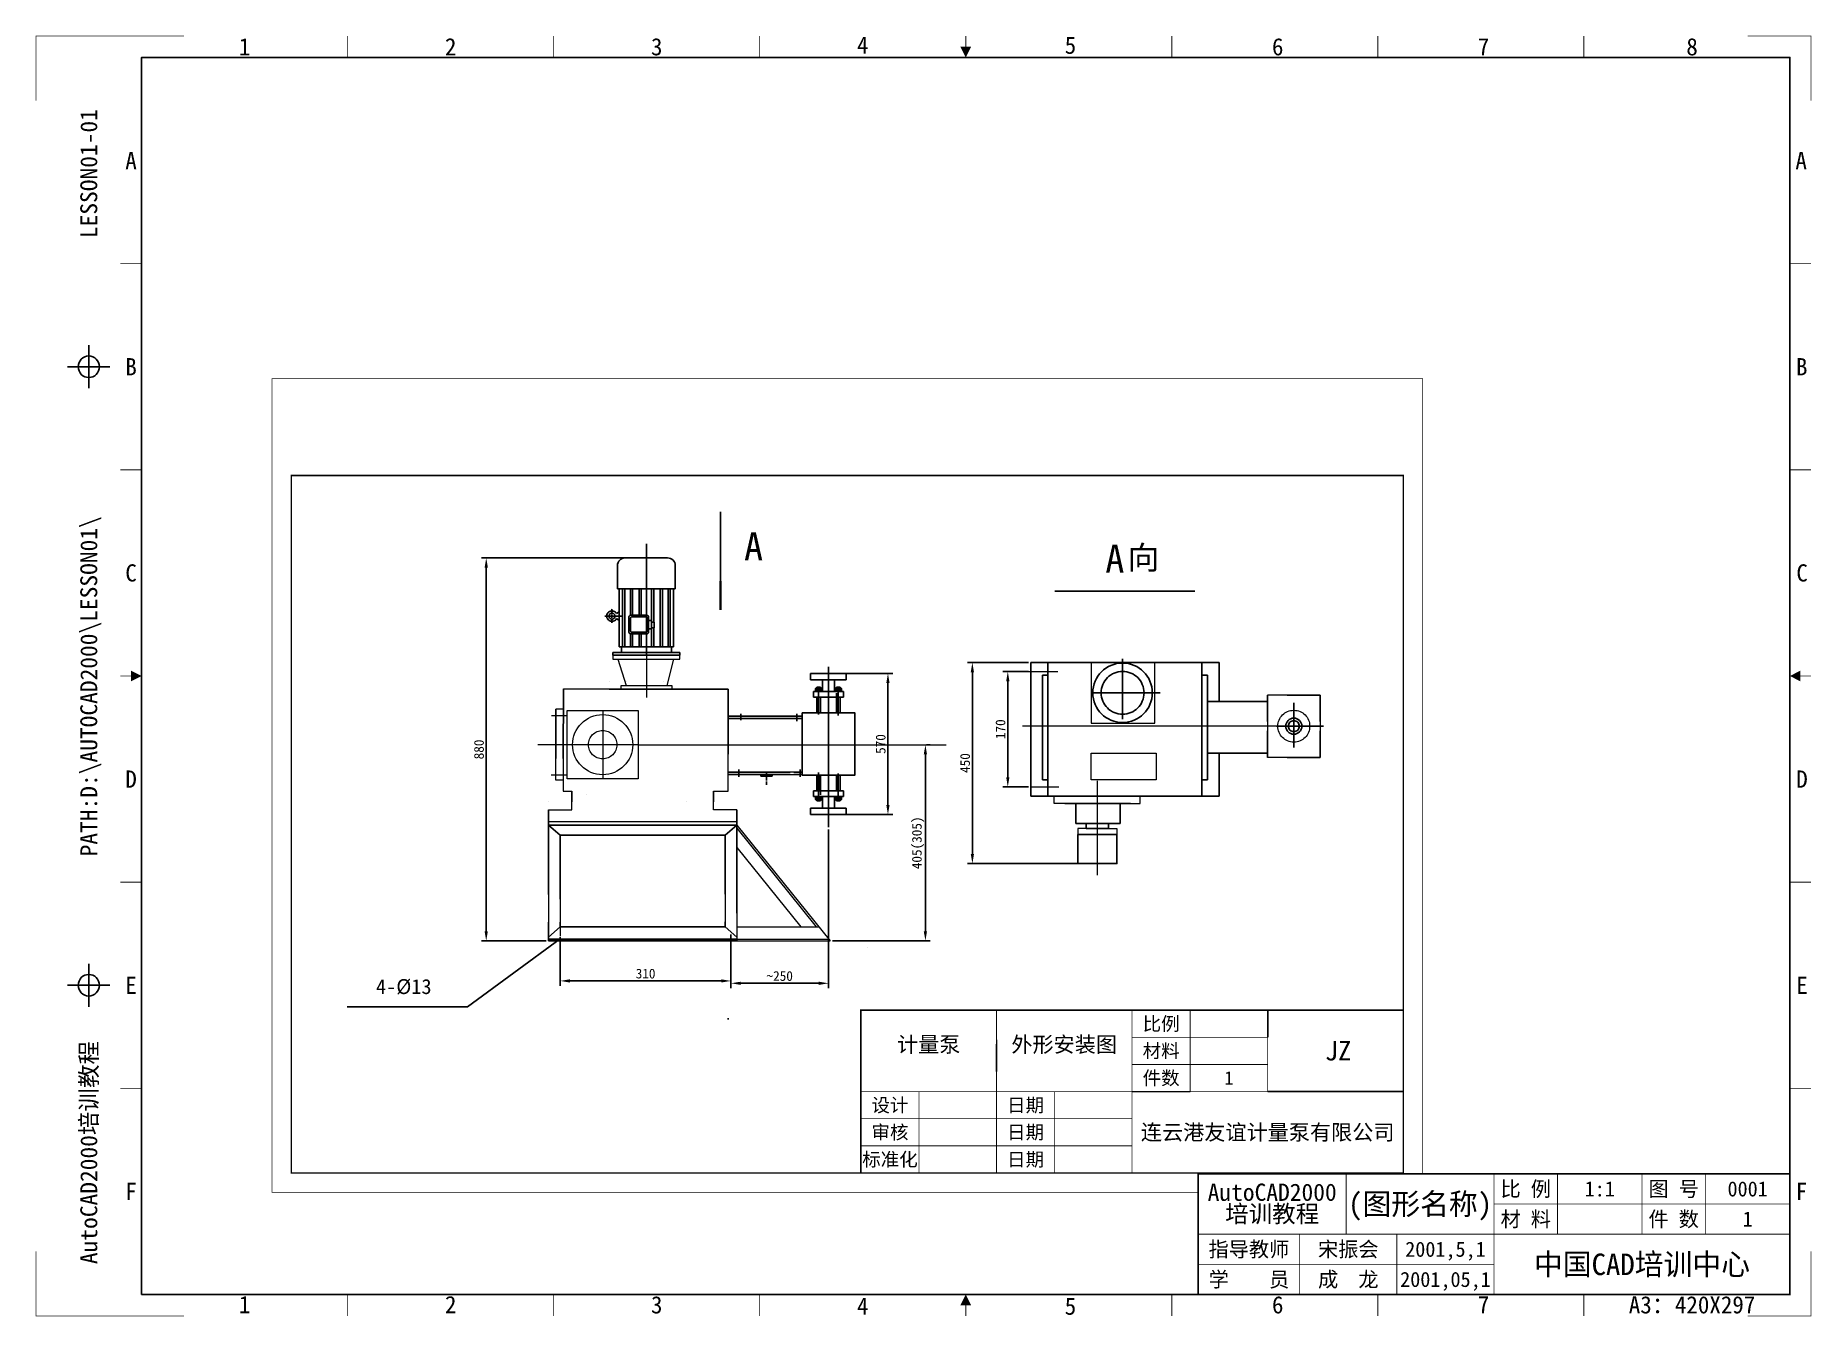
# Paper-space layout 'A3-Hor' of a CAD drawing. Header units: millimetres. Extents: x 0 to 402, y 0 to 290.
# The model-space entities are those that its viewports show. They can reach past a viewport. Long polylines and large blocks are cut down to what shows.
import ezdxf
from ezdxf.enums import TextEntityAlignment as Align

# ---------------------------------------------------------------- set-up
doc = ezdxf.new("R2010")
doc.units = ezdxf.units.MM
doc.header["$PDMODE"] = 35
doc.linetypes.add('CENTER', pattern=[0.82, 0.7, -0.04, 0.04, -0.04])
doc.layers.add('01-轮廓线', color=7, linetype='Continuous', lineweight=35)
doc.layers.add('04-标注', color=3, linetype='Continuous', lineweight=20)
for name, color, linetype in [('05-文字', 5, 'Continuous'), ('2', 4, 'Continuous'), ('5', 1, 'CENTER'), ('标题栏', 7, 'Continuous')]:
    doc.layers.add(name, color=color, linetype=linetype)
doc.layers.add('视口', color=6, linetype='Continuous', plot=False)
doc.styles.add('S', font='SimSun.ttf')
doc.styles.add('宋体', font='SimSun.ttf')
doc.dimstyles.new('ISO-25', dxfattribs={"dimtxt": 2.5, "dimasz": 2.5, "dimexe": 1.25, "dimexo": 0.625, "dimtad": 1, "dimtxsty": 'Standard', "dimcen": 2.5, "dimadec": 0, "dimazin": 0, "dimtfac": 1, "dimtmove": 0, "dimatfit": 3, "dimfxl": 0, "dimarcsym": 0})

# ---------------------------------------------------------------- blocks, each defined once
blk = doc.blocks.new('A3-Hor标题栏')
at = {"color": 1}
for p, q in [((12.5, 215.25), (12.5, 225.25)), ((17.5, 220.25), (7.5, 220.25)), ((12.5, 81.75), (12.5, 71.75)), ((17.5, 76.75), (7.5, 76.75))]:
    blk.add_line(p, q, dxfattribs=at)
at = {"const_width": 0.2}
for points in [[(35, 297), (0, 297), (0, 282)], [(73.75, 292), (73.75, 297)], [(122.5, 292), (122.5, 297)], [(171.25, 292), (171.25, 297)], [(220, 292), (220, 297)], [(268.75, 292), (268.75, 297)], [(317.5, 292), (317.5, 297)], [(366.25, 292), (366.25, 297)], [(420, 282), (420, 297), (405, 297)], [(25, 244.17), (20, 244.17)], [(415, 244.17), (420, 244.17)], [(25, 196.33), (20, 196.33)], [(415, 196.33), (420, 196.33)], [(25, 148.5), (20, 148.5)], [(415, 148.5), (420, 148.5)], [(25, 100.67), (20, 100.67)], [(415, 100.67), (420, 100.67)], [(25, 52.83), (20, 52.83)], [(415, 52.83), (420, 52.83)], [(310, 19), (310, 33)], [(345, 5), (345, 33)], [(360, 19), (360, 33)], [(380, 19), (380, 33)], [(395, 19), (395, 33)], [(345, 26), (415, 26)], [(275, 19), (415, 19)], [(299, 5), (299, 19)], [(322, 5), (322, 19)], [(0, 15), (0, 0), (35, 0)], [(405, 0), (420, 0), (420, 15)], [(275, 12), (345, 12)], [(73.75, 5), (73.75, 0)], [(122.5, 5), (122.5, 0)], [(171.25, 5), (171.25, 0)], [(220, 5), (220, 0)], [(268.75, 5), (268.75, 0)], [(317.5, 5), (317.5, 0)], [(325, 5), (320, 5)], [(366.25, 5), (366.25, 0)]]:
    blk.add_lwpolyline(points, dxfattribs=at)
for points in [[(220, 294.5, 2.5, 0, 0), (220, 292, 0, 0, 0)], [(22.5, 148.5, 2.5, 0, 0), (25, 148.5, 0, 0, 0)], [(417.5, 148.5, 2.5, 0, 0), (415, 148.5, 0, 0, 0)], [(220, 2.5, 2.5, 0, 0), (220, 5, 0, 0, 0)]]:
    blk.add_lwpolyline(points, format="xyseb")
for points, const_width in [([(415, 5), (415, 292), (25, 292), (25, 5)], 0.2), ([(275, 5), (415, 5), (415, 33), (275, 33)], 0.4)]:
    blk.add_lwpolyline(points, close=True, dxfattribs=dict(const_width=const_width))
for centre in [(12.5, 220.25), (12.5, 76.75)]:
    blk.add_circle(centre, 2.5)
at = {"style": 'S'}
for s, height, p in [('4', 4, (195.62, 294.86)), ('5', 4, (244.77, 294.86)), ('1', 4, (49.38, 294.5)), ('2', 4, (98.13, 294.5)), ('3', 4, (146.88, 294.5)), ('6', 4, (293.81, 294.5)), ('7', 4, (342.52, 294.5)), ('8', 4, (391.85, 294.5)), ('A', 4, (22.5, 268.08)), ('A', 4, (417.66, 268.08)), ('B', 4, (22.5, 220.25)), ('B', 4, (417.79, 220.25)), ('C', 4, (22.5, 172.42)), ('C', 4, (417.88, 172.42)), ('D', 4, (22.5, 124.58)), ('D', 4, (417.86, 124.58)), ('E', 4, (22.5, 76.75)), ('E', 4, (417.86, 76.75)), ('F', 4, (22.5, 28.92)), ('比 例', 3.5, (352.5, 29.5)), ('图 号', 3.5, (387.5, 29.5)), ('F', 4, (417.74, 28.92)), ('材 料', 3.5, (352.5, 22.5)), ('件 数', 3.5, (387.5, 22.5)), ('指导教师', 3.5, (287, 15.5)), ('学    员', 3.5, (287, 8.5)), ('1', 4, (49.38, 2.66)), ('2', 4, (98.13, 2.66)), ('3', 4, (146.88, 2.61)), ('4', 4, (195.62, 2.3)), ('5', 4, (244.77, 2.3)), ('6', 4, (293.81, 2.61)), ('7', 4, (342.52, 2.66)), ('A3：420X297', 4, (391.85, 2.61))]:
    blk.add_text(s, height=height, dxfattribs=at).set_placement(p, align=Align.MIDDLE_CENTER)
at = {"insert": (292.5, 26), "char_height": 4, "width": 35, "attachment_point": 5, "line_spacing_factor": 0.75}
blk.add_mtext('{\\f宋体|b0|i0|c134|p2;AutoCAD2000\\P培训教程}', dxfattribs=at)
at = {"color": 5, "style": '宋体'}
for tag, p in [('LESSON01-01', (12.5, 250.09)), ('PATH:D:\\AUTOCAD2000\\LESSON01\\', (12.5, 106.65)), ('AUTOCAD2000培训教程', (12.5, 12.05))]:
    blk.add_attdef(tag, text='', height=4, rotation=90, dxfattribs=at).set_placement(p, align=Align.MIDDLE_LEFT)
at = {"color": 5, "style": 'S'}
for tag, height, p in [('(图形名称)', 5, (327.5, 26)), ('(比例)', 3.5, (370, 29.5)), ('(图号)', 3.5, (405, 29.5)), ('(材料)', 3.5, (370, 22.5)), ('(件数)', 3.5, (405, 22.5)), ('(教师签名)', 3.5, (310.5, 15.5)), ('(日期1)', 3.5, (333.5, 15.5)), ('(单位名称)', 5, (380, 12)), ('(学员签名)', 3.5, (310.5, 8.5)), ('（日期2）', 3.5, (333.5, 8.5))]:
    blk.add_attdef(tag, text='', height=height, dxfattribs=at).set_placement(p, align=Align.MIDDLE_CENTER)
blk = doc.blocks.new('*D9')
at = {"color": 0, "lineweight": -2}
for p, q in [((149.4, 81.79), (149.4, 68.56)), ((105.31, 75.86), (105.31, 68.56)), ((146.9, 69.81), (107.81, 69.81))]:
    blk.add_line(p, q, dxfattribs=at)
at = {"color": 0}
for points in [[(107.81, 70.23), (107.81, 69.4), (105.31, 69.81)], [(146.9, 70.23), (146.9, 69.4), (149.4, 69.81)]]:
    blk.add_solid(points, dxfattribs=at)
at = {"layer": 'Defpoints', "color": 0}
for p in [(149.4, 82.42), (105.31, 76.49), (105.31, 69.81)]:
    blk.add_point(p, dxfattribs=at)
at = {"color": 0, "insert": (127.36, 71.69), "char_height": 2.5, "attachment_point": 5}
blk.add_mtext('\\A1;310', dxfattribs=at)
blk = doc.blocks.new('*D10')
at = {"layer": '04-标注', "color": 0, "lineweight": -2}
for p, q in [((226.17, 149.66), (219.6, 149.66)), ((220.85, 147.16), (220.85, 122.37)), ((226.17, 119.87), (219.6, 119.87))]:
    blk.add_line(p, q, dxfattribs=at)
at = {"layer": '04-标注', "color": 0}
for points in [[(220.44, 147.16), (221.27, 147.16), (220.85, 149.66)], [(220.44, 122.37), (221.27, 122.37), (220.85, 119.87)]]:
    blk.add_solid(points, dxfattribs=at)
at = {"layer": 'Defpoints', "color": 0}
for p in [(226.79, 149.66), (220.85, 119.87), (226.79, 119.87)]:
    blk.add_point(p, dxfattribs=at)
at = {"layer": '04-标注', "color": 0, "insert": (218.98, 134.77), "char_height": 2.5, "attachment_point": 5, "rotation": 90}
blk.add_mtext('\\A1;170', dxfattribs=at)
blk = doc.blocks.new('*D12')
at = {"layer": '04-标注', "color": 0, "lineweight": -2}
for p, q in [((199.86, 130.78), (200.84, 130.78)), ((199.59, 128.28), (199.59, 82.62)), ((175.59, 80.12), (200.84, 80.12))]:
    blk.add_line(p, q, dxfattribs=at)
at = {"layer": '04-标注', "color": 0}
for points in [[(199.17, 128.28), (200, 128.28), (199.59, 130.78)], [(199.17, 82.62), (200, 82.62), (199.59, 80.12)]]:
    blk.add_solid(points, dxfattribs=at)
at = {"layer": 'Defpoints', "color": 0}
for p in [(199.23, 130.78), (174.96, 80.12), (199.59, 80.12)]:
    blk.add_point(p, dxfattribs=at)
at = {"layer": '04-标注', "color": 0, "insert": (197.71, 105.45), "char_height": 2.5, "attachment_point": 5, "rotation": 90}
blk.add_mtext('\\A1;405(305)', dxfattribs=at)
blk = doc.blocks.new('*D14')
at = {"layer": '04-标注', "color": 0, "lineweight": -2}
for p, q in [((126.94, 178.98), (84.98, 178.98)), ((86.23, 82.62), (86.23, 176.48)), ((101.7, 80.12), (84.98, 80.12))]:
    blk.add_line(p, q, dxfattribs=at)
at = {"layer": '04-标注', "color": 0}
for points in [[(85.81, 176.48), (86.65, 176.48), (86.23, 178.98)], [(85.81, 82.62), (86.65, 82.62), (86.23, 80.12)]]:
    blk.add_solid(points, dxfattribs=at)
at = {"layer": 'Defpoints', "color": 0}
for p in [(86.23, 178.98), (127.57, 178.98), (102.32, 80.12)]:
    blk.add_point(p, dxfattribs=at)
at = {"layer": '04-标注', "color": 0, "insert": (84.36, 129.55), "char_height": 2.5, "attachment_point": 5, "rotation": 90}
blk.add_mtext('\\A1;880', dxfattribs=at)
blk = doc.blocks.new('*D15')
at = {"layer": '04-标注', "color": 0, "lineweight": -2}
for p, q in [((226.17, 151.97), (210.46, 151.97)), ((211.71, 149.47), (211.71, 102.6)), ((243.35, 100.1), (210.46, 100.1))]:
    blk.add_line(p, q, dxfattribs=at)
at = {"layer": '04-标注', "color": 0}
for points in [[(211.29, 149.47), (212.13, 149.47), (211.71, 151.97)], [(211.29, 102.6), (212.13, 102.6), (211.71, 100.1)]]:
    blk.add_solid(points, dxfattribs=at)
at = {"layer": 'Defpoints', "color": 0}
for p in [(226.79, 151.97), (211.71, 100.1), (243.97, 100.1)]:
    blk.add_point(p, dxfattribs=at)
at = {"layer": '04-标注', "color": 0, "insert": (209.84, 126.04), "char_height": 2.5, "attachment_point": 5, "rotation": 90}
blk.add_mtext('\\A1;450', dxfattribs=at)
blk = doc.blocks.new('*D16')
at = {"layer": '04-标注', "color": 0, "lineweight": -2}
for p, q in [((174.57, 108.88), (174.57, 67.95)), ((149.4, 74.55), (149.4, 67.95)), ((172.07, 69.2), (151.9, 69.2))]:
    blk.add_line(p, q, dxfattribs=at)
at = {"layer": '04-标注', "color": 0}
for points in [[(151.9, 69.61), (151.9, 68.78), (149.4, 69.2)], [(172.07, 69.61), (172.07, 68.78), (174.57, 69.2)]]:
    blk.add_solid(points, dxfattribs=at)
at = {"layer": 'Defpoints', "color": 0}
for p in [(174.57, 109.5), (149.4, 75.18), (149.4, 69.2)]:
    blk.add_point(p, dxfattribs=at)
at = {"layer": '04-标注', "color": 0, "insert": (161.98, 71.07), "char_height": 2.5, "attachment_point": 5}
blk.add_mtext('\\A1;~250', dxfattribs=at)
blk = doc.blocks.new('*D17')
at = {"layer": '04-标注', "color": 0, "lineweight": -2}
for p, q in [((175.19, 149.19), (191.16, 149.19)), ((189.91, 146.69), (189.91, 115.22)), ((175.19, 112.72), (191.16, 112.72))]:
    blk.add_line(p, q, dxfattribs=at)
at = {"layer": '04-标注', "color": 0}
for points in [[(189.5, 146.69), (190.33, 146.69), (189.91, 149.19)], [(189.5, 115.22), (190.33, 115.22), (189.91, 112.72)]]:
    blk.add_solid(points, dxfattribs=at)
at = {"layer": 'Defpoints', "color": 0}
for p in [(174.57, 149.19), (174.57, 112.72), (189.91, 112.72)]:
    blk.add_point(p, dxfattribs=at)
at = {"layer": '04-标注', "color": 0, "insert": (188.04, 130.95), "char_height": 2.5, "attachment_point": 5, "rotation": 90}
blk.add_mtext('\\A1;570', dxfattribs=at)

msp = doc.modelspace()

# ---------------------------------------------------------------- linework, layer by layer
at = {"color": 0}
for p, q in [((146.671, 190.87), (146.671, 173.017)), ((127.57, 153.876), (127.57, 182.637)), ((233.028, 170.414), (269.134, 170.414)), ((118.897, 154.57), (118.897, 153.876)), ((134.77, 153.876), (120.37, 153.876)), ((136.242, 153.876), (136.242, 154.57)), ((226.793, 151.972), (226.793, 117.491)), ((226.793, 151.972), (270.938, 151.972)), ((231.222, 151.972), (231.222, 117.491)), ((250.478, 152.948), (250.478, 137.334)), ((264.311, 151.972), (275.367, 151.972)), ((270.938, 151.972), (270.938, 117.491)), ((275.367, 141.941), (275.367, 151.972)), ((118.161, 147.033), (118.161, 147.033)), ((122.321, 147.033), (122.321, 147.033)), ((122.321, 147.033), (122.321, 147.033)), ((131.986, 147.033), (131.986, 147.033)), ((131.986, 147.033), (131.986, 147.033)), ((170.599, 149.186), (169.964, 149.186)), ((169.964, 149.186), (169.964, 147.481)), ((169.964, 147.481), (179.168, 147.481)), ((170.599, 149.186), (174.566, 149.186)), ((171.953, 149.186), (172.62, 149.186)), ((173.075, 149.186), (172.62, 149.186)), ((173.034, 146.801), (173.034, 147.481)), ((173.034, 144.468), (173.034, 146.801)), ((174.566, 139.01), (174.566, 150.909)), ((179.168, 149.186), (174.566, 149.186)), ((176.056, 149.186), (176.512, 149.186)), ((176.098, 146.801), (176.098, 147.481)), ((176.098, 144.468), (176.098, 146.801)), ((179.168, 147.481), (179.168, 149.186)), ((229.782, 148.762), (229.782, 121.708)), ((229.782, 148.762), (229.782, 121.708)), ((229.782, 148.762), (231.222, 148.762)), ((229.782, 148.762), (229.782, 121.708)), ((270.938, 148.762), (272.378, 148.762)), ((272.378, 148.762), (272.378, 121.708)), ((106.059, 127.245), (106.141, 145.158)), ((117.922, 145.128), (137.217, 145.128)), ((127.731, 145.128), (148.655, 145.128)), ((148.655, 145.128), (148.655, 128.365)), ((148.655, 145.128), (148.655, 143.208)), ((170.663, 143.024), (170.663, 144.468)), ((170.663, 144.468), (174.566, 144.468)), ((172.574, 143.024), (170.663, 143.024)), ((171.21, 144.523), (171.21, 145.301)), ((171.416, 145.356), (172.652, 145.356)), ((171.538, 143.024), (171.538, 139.01)), ((171.541, 145.356), (171.541, 145.603)), ((171.541, 145.603), (172.527, 145.603)), ((171.613, 145.356), (171.613, 145.603)), ((171.622, 144.523), (171.622, 145.301)), ((172.034, 144.106), (172.034, 145.718)), ((172.034, 143.024), (172.034, 144.468)), ((172.034, 143.024), (172.034, 138.531)), ((172.446, 144.523), (172.446, 145.301)), ((172.455, 145.356), (172.455, 145.603)), ((172.527, 145.356), (172.527, 145.603)), ((172.53, 143.024), (172.53, 139.01)), ((172.574, 143.024), (174.566, 143.024)), ((172.858, 145.301), (172.858, 144.523)), ((178.469, 144.468), (174.566, 144.468)), ((176.557, 143.024), (174.566, 143.024)), ((176.274, 145.301), (176.274, 144.523)), ((177.715, 145.356), (176.48, 145.356)), ((176.557, 143.024), (178.469, 143.024)), ((176.601, 144.106), (176.601, 139.01)), ((176.604, 145.356), (176.604, 145.603)), ((177.591, 145.603), (176.604, 145.603)), ((176.676, 145.356), (176.676, 145.603)), ((176.686, 144.523), (176.686, 145.301)), ((177.095, 143.024), (177.095, 139.01)), ((177.097, 144.106), (177.097, 145.718)), ((177.097, 144.106), (177.097, 138.306)), ((177.509, 144.523), (177.509, 145.301)), ((177.519, 145.356), (177.519, 145.603)), ((177.591, 145.356), (177.591, 145.603)), ((177.591, 143.024), (177.591, 139.01)), ((177.921, 144.523), (177.921, 145.301)), ((178.469, 143.024), (178.469, 144.468)), ((250.478, 144.165), (242.798, 144.165)), ((250.478, 144.165), (260.157, 144.165)), ((275.367, 144.242), (275.367, 141.941)), ((287.926, 143.598), (287.926, 136.756)), ((292.963, 143.598), (301.486, 143.598)), ((301.486, 143.598), (301.486, 136.756)), ((104.191, 127.245), (104.191, 139.907)), ((148.794, 138.138), (167.787, 138.138)), ((148.794, 137.578), (167.787, 137.578)), ((151.971, 138.751), (151.971, 137.105)), ((166.369, 138.751), (166.369, 136.825)), ((167.787, 139.01), (167.787, 122.898)), ((170.269, 139.01), (178.863, 139.01)), ((178.863, 139.01), (170.269, 139.01)), ((174.566, 139.01), (174.566, 122.898)), ((273.146, 141.941), (272.378, 141.941)), ((272.575, 141.941), (287.956, 141.941)), ((294.676, 135.548), (294.676, 141.59)), ((294.676, 141.59), (294.676, 130.051)), ((287.926, 134.339), (287.926, 127.498)), ((290.201, 135.549), (299.15, 135.547)), ((292.963, 135.548), (302.369, 135.548)), ((301.486, 134.339), (301.486, 127.498)), ((274.047, 128.591), (272.378, 128.591)), ((287.956, 128.591), (272.575, 128.591)), ((275.367, 128.591), (275.367, 127.539)), ((275.367, 117.491), (275.367, 128.591)), ((151.391, 122.5), (151.391, 124.392)), ((167.222, 122.5), (167.222, 124.345)), ((292.963, 127.498), (301.486, 127.498)), ((148.794, 123.67), (164.702, 123.67)), ((148.794, 123.11), (164.702, 123.11)), ((157.067, 123.084), (160.046, 123.084)), ((165.621, 123.67), (167.787, 123.67)), ((165.621, 123.11), (167.787, 123.11)), ((170.269, 122.898), (178.863, 122.898)), ((171.541, 118.884), (171.541, 122.898)), ((172.034, 117.802), (172.034, 123.602)), ((172.037, 118.884), (172.037, 122.898)), ((172.53, 117.802), (172.53, 122.898)), ((174.566, 122.898), (174.566, 109.503)), ((176.601, 118.884), (176.601, 122.898)), ((177.097, 118.884), (177.097, 123.377)), ((177.593, 118.884), (177.593, 122.898)), ((229.782, 121.708), (231.222, 121.708)), ((270.938, 121.708), (272.378, 121.708)), ((102.322, 116.044), (102.322, 116.044)), ((108.301, 118.747), (108.301, 116.044)), ((112.108, 117.964), (112.108, 117.964)), ((137.819, 116.044), (137.819, 116.044)), ((144.919, 118.747), (144.919, 116.044)), ((170.663, 118.884), (170.663, 117.44)), ((172.574, 118.884), (170.663, 118.884)), ((170.663, 117.44), (174.566, 117.44)), ((171.21, 117.385), (171.21, 116.607)), ((171.416, 116.552), (172.652, 116.552)), ((171.541, 116.552), (171.541, 116.305)), ((171.541, 116.305), (172.527, 116.305)), ((171.613, 116.552), (171.613, 116.305)), ((171.622, 117.385), (171.622, 116.607)), ((172.034, 117.802), (172.034, 116.19)), ((172.446, 117.385), (172.446, 116.607)), ((172.455, 116.552), (172.455, 116.305)), ((172.527, 116.552), (172.527, 116.305)), ((172.574, 118.884), (174.566, 118.884)), ((172.858, 116.607), (172.858, 117.385)), ((173.034, 117.44), (173.034, 115.107)), ((173.034, 115.107), (173.034, 114.427)), ((176.557, 118.884), (174.566, 118.884)), ((178.469, 117.44), (174.566, 117.44)), ((176.098, 117.44), (176.098, 115.107)), ((176.098, 115.107), (176.098, 114.427)), ((176.274, 116.607), (176.274, 117.385)), ((177.715, 116.552), (176.48, 116.552)), ((176.557, 118.884), (178.469, 118.884)), ((176.604, 116.552), (176.604, 116.305)), ((177.591, 116.305), (176.604, 116.305)), ((176.676, 116.552), (176.676, 116.305)), ((176.686, 117.385), (176.686, 116.607)), ((177.097, 118.884), (177.097, 117.44)), ((177.097, 117.802), (177.097, 116.19)), ((177.509, 117.385), (177.509, 116.607)), ((177.519, 116.552), (177.519, 116.305)), ((177.591, 116.552), (177.591, 116.305)), ((177.921, 117.385), (177.921, 116.607)), ((178.469, 118.884), (178.469, 117.44)), ((226.793, 117.491), (270.938, 117.491)), ((235.536, 117.491), (235.536, 117.491)), ((235.536, 115.571), (252.562, 115.571)), ((238.419, 115.571), (238.419, 113.677)), ((249.867, 110.469), (249.867, 115.571)), ((270.938, 117.491), (275.367, 117.491)), ((102.322, 111.936), (102.322, 113.99)), ((102.322, 111.936), (102.322, 110.016)), ((102.322, 111.75), (102.322, 92.148)), ((102.322, 110.016), (150.897, 110.016)), ((105.312, 107.456), (102.322, 110.016)), ((147.908, 107.456), (150.897, 110.016)), ((150.897, 113.99), (150.897, 111.936)), ((150.897, 113.99), (150.897, 110.016)), ((150.897, 110.016), (150.897, 87.294)), ((179.168, 114.427), (169.964, 114.427)), ((169.964, 114.427), (169.964, 112.722)), ((169.964, 112.722), (174.566, 112.722)), ((173.075, 112.722), (172.62, 112.722)), ((178.533, 112.722), (174.566, 112.722)), ((176.056, 112.722), (176.512, 112.722)), ((177.179, 112.722), (176.512, 112.722)), ((178.533, 112.722), (179.168, 112.722)), ((179.168, 114.427), (179.168, 112.722)), ((238.419, 113.677), (238.419, 110.469)), ((238.419, 110.469), (249.867, 110.469)), ((241.073, 110.469), (241.073, 109.178)), ((246.833, 110.469), (246.833, 109.178)), ((105.312, 90.934), (105.312, 107.456)), ((105.312, 107.456), (147.908, 107.456)), ((147.908, 107.456), (147.907, 92.235)), ((241.073, 109.178), (246.833, 109.178)), ((102.322, 84.971), (102.322, 80.117)), ((105.312, 83.757), (102.322, 81.077)), ((105.312, 83.757), (105.312, 84.971)), ((105.312, 83.757), (147.907, 83.757)), ((147.907, 85.058), (147.907, 83.757)), ((147.907, 83.757), (150.897, 81.077)), ((105.305, 80.679), (81.391, 63.13)), ((102.322, 80.117), (102.322, 81.077)), ((102.322, 80.617), (150.897, 80.617)), ((102.322, 80.117), (150.897, 80.117)), ((105.312, 81.077), (105.312, 71.903)), ((184.654, 78.349), (184.654, 78.349)), ((81.391, 63.13), (50.378, 63.13)), ((148.852, 60.007), (148.478, 60.007))]:
    msp.add_line(p, q, dxfattribs=at)
for points, const_width in [([(30.938, 15.253), (327.938, 15.253), (327.938, 225.253), (30.938, 225.253)], 0.2), ([(35.938, 20.253), (322.938, 20.253), (322.938, 200.253), (35.938, 200.253)], 0.4), ([(182.938, 20.253), (322.938, 20.253), (322.938, 62.253), (182.938, 62.253)], 0.4)]:
    msp.add_lwpolyline(points, close=True, dxfattribs=dict(const_width=const_width))
for points in [[(167.787, 139.01), (181.344, 139.01), (181.344, 122.898), (167.787, 122.898)], [(238.933, 107.588), (249.015, 107.588), (249.015, 100.104), (238.933, 100.104)]]:
    msp.add_lwpolyline(points, close=True, dxfattribs=at)
msp.add_lwpolyline([(217.938, 62.253, 0.2, 0.2, 0), (217.938, 20.253, 0.2, 0.2, 0)], format="xyseb")
at = {"const_width": 0.2}
for points in [[(252.938, 62.253), (252.938, 20.253)], [(267.938, 62.253), (267.938, 41.253)], [(287.938, 62.253), (287.938, 41.253)], [(287.938, 55.253), (252.938, 55.253)], [(287.938, 48.253), (252.938, 48.253)], [(322.938, 41.253), (182.938, 41.253)], [(197.938, 41.253), (197.938, 20.253)], [(232.938, 41.253), (232.938, 20.253)], [(252.938, 34.253), (182.938, 34.253)], [(252.938, 27.253), (182.938, 27.253)]]:
    msp.add_lwpolyline(points, dxfattribs=at)
at = {"color": 0}
for centre, radius in [((250.478, 144.165), 7.68), ((250.478, 144.165), 5.534), ((250.478, 144.165), 5.534), ((294.676, 135.552), 2.071), ((294.676, 135.552), 1.409)]:
    msp.add_circle(centre, radius, dxfattribs=at)
for centre, radius, start, end in [((171.416, 144.944), 0.412, 60, 120), ((171.416, 144.88), 0.412, 240, 300), ((172.034, 143.792), 1.564, 74.73852, 105.26148), ((172.034, 146.032), 1.564, 254.73852, 285.26148), ((172.652, 144.944), 0.412, 60, 120), ((172.652, 144.88), 0.412, 240, 300), ((176.48, 144.944), 0.412, 60, 120), ((176.48, 144.88), 0.412, 240, 300), ((177.097, 143.792), 1.564, 74.73852, 105.26148), ((177.097, 146.032), 1.564, 254.73852, 285.26148), ((177.715, 144.944), 0.412, 60, 120), ((177.715, 144.88), 0.412, 240, 300), ((171.416, 117.028), 0.412, 60, 120), ((171.416, 116.963), 0.412, 240, 300), ((172.034, 115.875), 1.564, 74.73852, 105.26148), ((172.034, 118.116), 1.564, 254.73852, 285.26148), ((172.652, 117.028), 0.412, 60, 120), ((172.652, 116.963), 0.412, 240, 300), ((176.48, 117.028), 0.412, 60, 120), ((176.48, 116.963), 0.412, 240, 300), ((177.097, 115.875), 1.564, 74.73852, 105.26148), ((177.097, 118.116), 1.564, 254.73852, 285.26148), ((177.715, 117.028), 0.412, 60, 120), ((177.715, 116.963), 0.412, 240, 300)]:
    msp.add_arc(centre, radius, start, end, dxfattribs=at)
at = {"layer": '01-轮廓线', "color": 0}
msp.add_line((146.671, 173.017), (146.671, 165.578), dxfattribs=at)
at = {"layer": '04-标注'}
msp.add_line((322.938, 200.253), (322.938, 200.253), dxfattribs=at)
at = {"layer": '04-标注', "color": 0}
for p, q in [((118.897, 153.876), (118.897, 152.828)), ((118.897, 152.828), (136.242, 152.828)), ((120.23, 152.828), (122.388, 146.069)), ((127.57, 153.876), (127.57, 142.99)), ((132.958, 146.069), (134.676, 152.828)), ((136.242, 152.828), (136.242, 153.876)), ((242.412, 151.972), (242.412, 136.358)), ((258.82, 136.358), (258.82, 151.972)), ((226.168, 149.66), (233.791, 149.66)), ((117.922, 145.128), (106.141, 145.128)), ((121.026, 145.128), (121.026, 146.069)), ((121.026, 146.069), (134.11, 146.069)), ((134.11, 146.069), (134.11, 145.128)), ((292.963, 143.598), (287.926, 143.598)), ((103.051, 138.334), (107.117, 138.334)), ((106.117, 139.907), (104.191, 139.907)), ((116.284, 139.64), (116.284, 121.925)), ((301.486, 137.561), (301.486, 132.049)), ((290.201, 135.549), (224.644, 135.549)), ((242.412, 136.358), (258.82, 136.358)), ((287.926, 136.756), (287.926, 134.339)), ((125.452, 130.782), (99.521, 130.782)), ((125.452, 130.782), (204.984, 130.782)), ((148.655, 121.644), (148.655, 128.365)), ((104.191, 121.644), (104.191, 127.245)), ((106.059, 127.245), (106.059, 121.644)), ((292.963, 127.498), (287.926, 127.498)), ((102.962, 122.982), (107.117, 122.982)), ((106.059, 121.644), (104.191, 121.644)), ((106.059, 121.644), (106.059, 118.747)), ((148.655, 118.747), (148.655, 121.644)), ((165.621, 123.67), (164.702, 123.67)), ((164.702, 123.11), (165.621, 123.11)), ((226.793, 119.874), (234.051, 119.874)), ((243.974, 97.141), (243.974, 121.48)), ((106.059, 118.747), (108.301, 118.747)), ((108.301, 113.99), (108.301, 116.044)), ((144.919, 118.747), (148.655, 118.747)), ((144.919, 113.99), (144.919, 116.044)), ((232.806, 115.571), (232.806, 117.491)), ((235.536, 115.571), (232.806, 115.571)), ((252.562, 115.571), (255.042, 115.571)), ((255.042, 115.571), (255.042, 117.491)), ((102.322, 113.99), (108.301, 113.99)), ((102.322, 110.976), (150.897, 110.976)), ((150.897, 113.99), (144.919, 113.99)), ((150.897, 110.016), (174.964, 80.117)), ((150.897, 109.219), (171.392, 83.757)), ((241.073, 109.178), (238.933, 109.178)), ((238.933, 109.178), (238.933, 107.588)), ((246.833, 109.178), (249.015, 109.178)), ((249.015, 109.178), (249.015, 107.588)), ((150.897, 104.275), (167.413, 83.757)), ((102.322, 92.148), (102.322, 81.33)), ((147.907, 92.235), (147.907, 83.757)), ((105.312, 90.934), (105.312, 81.33)), ((150.897, 90.934), (150.897, 80.117)), ((150.897, 83.757), (172.034, 83.757)), ((150.897, 80.617), (174.562, 80.617)), ((150.897, 80.117), (174.964, 80.117)), ((182.938, 62.253), (182.938, 62.253)), ((182.938, 62.253), (182.938, 54.628)), ((217.938, 54.628), (217.938, 49.936)), ((217.938, 54.628), (217.938, 46.398)), ((217.938, 49.936), (217.938, 46.398)), ((252.938, 41.253), (267.938, 41.253)), ((252.938, 41.253), (267.938, 41.253))]:
    msp.add_line(p, q, dxfattribs=at)
for points in [[(107.117, 139.64), (125.452, 139.64), (125.452, 121.925), (107.117, 121.925)], [(242.331, 128.612), (259.117, 128.612), (259.117, 121.684), (242.331, 121.684)]]:
    msp.add_lwpolyline(points, close=True, dxfattribs=at)
for centre, radius in [((116.284, 130.782), 7.758), ((294.676, 135.548), 4.114), ((116.284, 130.782), 3.666)]:
    msp.add_circle(centre, radius, dxfattribs=at)
at = {"layer": '05-文字', "color": 0}
for p, q in [((287.938, 55.253), (287.938, 62.253)), ((217.938, 53.473), (217.938, 46.398)), ((322.938, 41.253), (287.938, 41.253))]:
    msp.add_line(p, q, dxfattribs=at)
at = {"layer": '2', "color": 0}
for p, q in [((122.097, 178.98), (127.57, 178.98)), ((133.042, 178.98), (127.57, 178.98)), ((120.113, 171.026), (120.113, 176.996)), ((135.027, 171.026), (135.027, 176.996)), ((120.113, 171.026), (127.57, 171.026)), ((120.546, 156.041), (120.546, 171.026)), ((121.435, 171.026), (121.435, 156.041)), ((121.983, 156.041), (121.983, 171.026)), ((123.437, 171.026), (123.437, 164.174)), ((123.986, 164.177), (123.986, 171.026)), ((125.664, 171.026), (125.664, 164.177)), ((126.213, 164.177), (126.213, 171.026)), ((135.027, 171.026), (127.57, 171.026)), ((128.926, 162.435), (128.926, 171.026)), ((129.475, 171.026), (129.475, 162.435)), ((131.153, 156.041), (131.153, 171.026)), ((131.702, 171.026), (131.702, 156.041)), ((133.156, 156.041), (133.156, 171.026)), ((133.705, 171.026), (133.705, 156.041)), ((134.593, 156.041), (134.593, 171.026)), ((119.881, 164.613), (120.546, 165.046)), ((119.881, 163.306), (120.546, 162.872)), ((123.057, 163.744), (123.057, 159.829)), ((127.721, 164.177), (123.49, 164.177)), ((123.49, 163.484), (123.49, 160.089)), ((127.461, 163.744), (123.751, 163.744)), ((127.721, 160.089), (127.721, 163.484)), ((128.155, 159.829), (128.155, 163.744)), ((128.155, 162.827), (128.914, 162.827)), ((128.914, 160.641), (128.155, 160.641)), ((128.914, 162.827), (128.914, 160.641)), ((128.914, 162.435), (129.617, 162.435)), ((129.617, 160.935), (128.914, 160.935)), ((128.926, 156.041), (128.926, 160.935)), ((129.475, 160.935), (129.475, 156.041)), ((129.617, 162.435), (129.617, 160.935)), ((120.546, 156.041), (134.593, 156.041)), ((121.115, 154.57), (121.115, 156.041)), ((123.437, 159.399), (123.437, 156.041)), ((123.49, 159.395), (127.721, 159.395)), ((123.751, 159.829), (127.461, 159.829)), ((123.986, 156.041), (123.986, 159.395)), ((125.664, 159.356), (125.664, 156.041)), ((126.213, 156.041), (126.213, 159.356)), ((134.025, 154.57), (134.025, 156.041)), ((118.897, 154.57), (136.242, 154.57)), ((118.897, 153.876), (136.242, 153.876)), ((157.067, 123.084), (157.067, 122.612)), ((157.067, 122.612), (160.046, 122.612)), ((157.92, 123.084), (157.92, 122.612)), ((159.186, 123.084), (159.186, 122.612)), ((160.046, 122.612), (160.046, 123.084))]:
    msp.add_line(p, q, dxfattribs=at)
msp.add_circle((118.685, 163.959), 0.768, dxfattribs=at)
for centre, radius, start, end in [((122.097, 176.996), 1.984, 90, 180), ((133.042, 176.996), 1.984, 0, 90), ((118.685, 163.959), 1.362, 28.65939, 331.34061), ((123.49, 163.744), 0.434, 90, 180), ((123.751, 163.484), 0.26, 90, 180), ((127.461, 163.484), 0.26, 360, 90), ((127.721, 163.744), 0.434, 0, 90), ((123.49, 159.829), 0.434, 180, 270), ((123.751, 160.089), 0.26, 180, 270), ((127.461, 160.089), 0.26, 270, 360), ((127.721, 159.829), 0.434, 270, 0)]:
    msp.add_arc(centre, radius, start, end, dxfattribs=at)
at = {"layer": '5', "color": 0}
for p, q in [((118.685, 162.198), (118.685, 165.874)), ((116.836, 163.959), (121.534, 163.959)), ((158.572, 123.731), (158.572, 120.421))]:
    msp.add_line(p, q, dxfattribs=at)

# ---------------------------------------------------------------- texts
at = {"color": 0, "style": 'S'}
for s, height, p in [('A', 7.2, (155.232, 181.944)), ('A', 7.2, (248.48, 178.803)), ('向', 6, (255.868, 179.059)), ('4-%%C13', 3.84, (64.95, 68.357))]:
    msp.add_text(s, height=height, dxfattribs=at).set_placement(p, align=Align.MIDDLE_CENTER)
at = {"style": 'S'}
for s, height, p in [('比例', 3.5, (260.438, 58.753)), ('材料', 3.5, (260.438, 51.753)), ('件数', 3.5, (260.438, 44.753)), ('设计', 3.5, (190.438, 37.753)), ('日期', 3.5, (225.438, 37.753)), ('审核', 3.5, (190.438, 30.753)), ('日期', 3.5, (225.438, 30.753)), ('连云港友谊计量泵有限公司', 4, (287.938, 30.753)), ('标准化', 3.5, (190.438, 23.753)), ('日期', 3.5, (225.438, 23.753))]:
    msp.add_text(s, height=height, dxfattribs=at).set_placement(p, align=Align.MIDDLE_CENTER)
at = {"layer": '04-标注', "color": 0, "style": 'S'}
for s, height, p in [('计量泵', 4, (200.438, 53.417)), ('外形安装图', 4, (235.406, 53.417)), ('JZ', 5, (306.099, 51.799)), ('1', 3.5, (277.938, 44.753))]:
    msp.add_text(s, height=height, dxfattribs=at).set_placement(p, align=Align.MIDDLE_CENTER)

# ---------------------------------------------------------------- dimensions: what is measured, and where the dimension line sits
at = {"color": 0}
dim = msp.add_linear_dim(base=(105.312, 69.815), p1=(149.402, 82.417), p2=(105.312, 76.49), text='310', dimstyle='ISO-25', override={"dimtp": -0.009, "dimtm": 0.034, "dimtfac": 0.5, "dimtolj": 1}, dxfattribs=at)
dim.commit()
dim.dimension.update_dxf_attribs({"geometry": '*D9', "text_midpoint": (127.357, 71.69)})
at = {"layer": '04-标注', "color": 0}
for base, p1, p2, text, picture, middle in [((86.231, 178.98), (102.322, 80.117), (127.57, 178.98), '880', '*D14', (84.356, 129.549)), ((211.711, 100.104), (226.793, 151.972), (243.974, 100.104), '450', '*D15', (209.836, 126.038)), ((189.913, 112.722), (174.566, 149.186), (174.566, 112.722), '570', '*D17', (188.038, 130.954)), ((220.855, 119.874), (226.793, 149.66), (226.793, 119.874), '170', '*D10', (218.98, 134.767)), ((199.587, 80.117), (199.233, 130.782), (174.964, 80.117), '405(305)', '*D12', (197.712, 105.45))]:
    dim = msp.add_linear_dim(base=base, p1=p1, p2=p2, angle=90, text=text, dimstyle='ISO-25', override={"dimtp": -0.009, "dimtm": 0.034, "dimtfac": 0.5, "dimtolj": 1}, dxfattribs=at)
    dim.commit()
    dim.dimension.update_dxf_attribs({"geometry": picture, "text_midpoint": middle})
dim = msp.add_linear_dim(base=(149.402, 69.197), p1=(174.566, 109.503), p2=(149.402, 75.178), text='~250', dimstyle='ISO-25', override={"dimtp": -0.009, "dimtm": 0.034, "dimtfac": 0.5, "dimtolj": 1}, dxfattribs=at)
dim.commit()
dim.dimension.update_dxf_attribs({"geometry": '*D16', "text_midpoint": (161.984, 71.072)})

psp = doc.layouts.new('A3-Hor')

# ---------------------------------------------------------------- linework, layer by layer
at = {"layer": '视口'}
psp.add_lwpolyline([(23.89, 4.87), (262.84, 4.87), (262.84, 32.16), (396.65, 32.16), (396.65, 284.58), (23.89, 284.58)], close=True, dxfattribs=at)

# ---------------------------------------------------------------- block references
at = {"layer": '标题栏', "xscale": 0.9557857142857142, "yscale": 0.9745791245791245}
psp.add_blockref('A3-Hor标题栏', (0, 0), dxfattribs=at).add_auto_attribs({'PATH:D:\\AUTOCAD2000\\LESSON01\\': 'PATH:D:\\AUTOCAD2000\\LESSON01\\', 'AUTOCAD2000培训教程': 'AutoCAD2000培训教程', 'LESSON01-01': 'LESSON01-01', '(图形名称)': '(图形名称)', '(日期1)': '2001,5,1', '（日期2）': '2001,05,1', '(学员签名)': '成  龙', '(教师签名)': '宋振会', '(图号)': '0001', '(件数)': '1', '(单位名称)': '中国CAD培训中心', '(比例)': '1:1'})

# ---------------------------------------------------------------- viewports
at = {"layer": '视口'}
vp = psp.add_viewport(center=(210.27, 144.72), size=(372.76, 279.7042), view_center_point=(210, 148.5), view_height=319.24325, dxfattribs=at)
vp.dxf.flags = 0x10000  # cut along an outline
vp.dxf.clipping_boundary_handle = psp.add_lwpolyline([(23.89, 4.87), (262.84, 4.87), (262.84, 32.16), (396.65, 32.16), (396.65, 284.58), (23.89, 284.58)], format="xyb", close=True, dxfattribs={"invisible": 1}).dxf.handle

doc.saveas('drawing.dxf')
